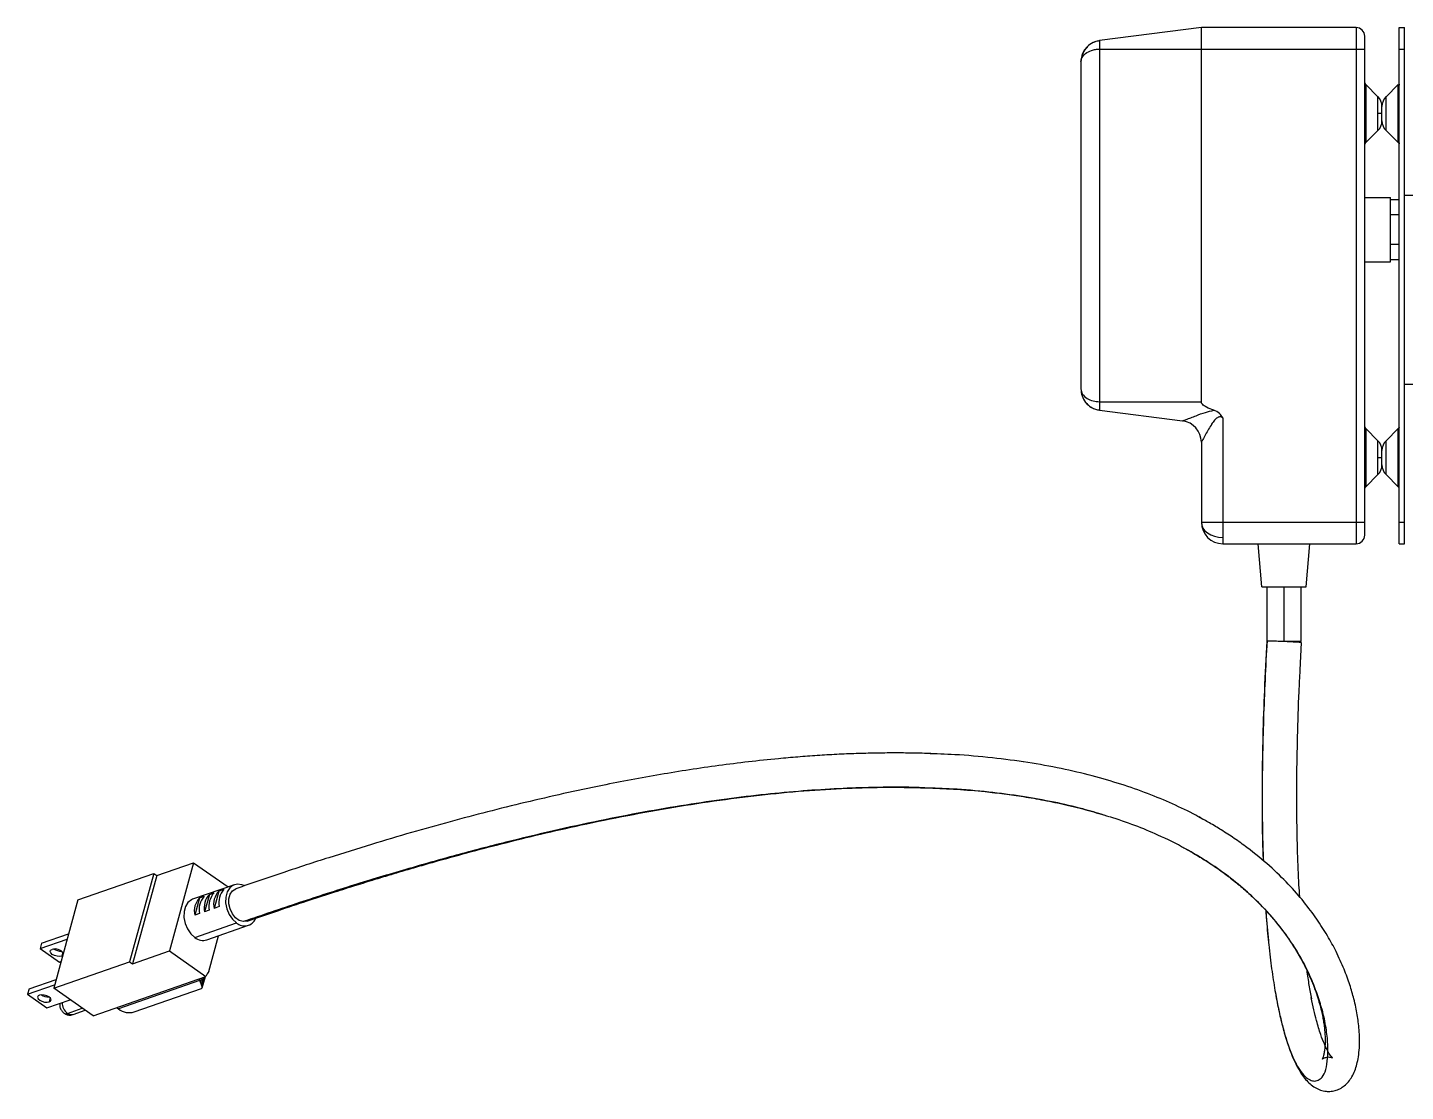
# Model space of a CAD drawing. Header units: inches. Extents: x 0 to 1338, y 51 to 562.
# Drawn here: x 0 to 320.3, y 192.5 to 439.8 of the extents above; entities that cross this region are included whole.
import ezdxf

# ---------------------------------------------------------------- set-up
doc = ezdxf.new("R2010")
doc.units = ezdxf.units.IN
doc.header["$LTSCALE"] = 0.5

msp = doc.modelspace()

# ---------------------------------------------------------------- linework, layer by layer
at = {"color": 253, "linetype": 'Continuous', "lineweight": 25}
for p, q in [((272.88, 439.8), (249.24, 436.76)), ((272.88, 352.8), (272.88, 439.8)), ((308.88, 439.8), (272.88, 439.8)), ((308.88, 439.8), (308.88, 319.8)), ((318.88, 319.8), (318.88, 439.8)), ((318.88, 439.8), (320.08, 439.8)), ((320.08, 319.8), (320.08, 439.8)), ((249.24, 436.76), (249.24, 350.84)), ((249.24, 434.8), (308.88, 434.8)), ((308.88, 434.8), (310.88, 434.8)), ((310.88, 324.8), (310.88, 434.8)), ((318.88, 434.8), (320.08, 434.8)), ((244.88, 431.8), (244.88, 355.8)), ((311.11, 426.56), (311.11, 413.04)), ((313.94, 423.73), (311.11, 426.56)), ((315.82, 423.73), (318.65, 426.56)), ((318.65, 413.04), (318.65, 426.56)), ((313.94, 415.86), (313.94, 423.73)), ((315.82, 415.86), (315.82, 423.73)), ((314.88, 419.8), (313.94, 419.8)), ((314.88, 418.13), (314.88, 421.47)), ((313.94, 415.86), (311.11, 413.04)), ((315.82, 415.86), (318.65, 413.04)), ((320.08, 400.8), (323.28, 400.8)), ((310.88, 400.3), (316.88, 400.3)), ((316.88, 385.3), (316.88, 400.3)), ((318.88, 399.73), (316.88, 399.73)), ((318.88, 396.26), (316.88, 396.26)), ((318.88, 389.33), (316.88, 389.33)), ((310.88, 385.3), (316.88, 385.3)), ((316.88, 385.87), (318.88, 385.87)), ((323.28, 356.8), (320.08, 356.8)), ((244.95, 355.28), (244.99, 355.11)), ((249.24, 352.8), (272.88, 352.8)), ((249.24, 350.84), (268.52, 348.36)), ((277.88, 349.04), (277.88, 319.8)), ((311.11, 346.56), (311.11, 333.04)), ((313.94, 343.73), (311.11, 346.56)), ((315.82, 343.73), (318.65, 346.56)), ((318.65, 333.04), (318.65, 346.56)), ((272.88, 343.4), (272.88, 324.8)), ((313.94, 335.86), (313.94, 343.73)), ((315.82, 335.86), (315.82, 343.73)), ((314.88, 339.8), (313.94, 339.8)), ((314.88, 338.13), (314.88, 341.47)), ((313.94, 335.86), (311.11, 333.04)), ((315.82, 335.86), (318.65, 333.04)), ((272.88, 324.8), (310.88, 324.8)), ((318.88, 324.8), (320.08, 324.8)), ((277.88, 319.8), (308.88, 319.8)), ((286.98, 309.8), (286.11, 319.8)), ((297.23, 309.8), (298.11, 319.8)), ((318.88, 319.8), (320.08, 319.8)), ((286.98, 309.8), (297.23, 309.8)), ((288.11, 309.8), (288.11, 297.05)), ((292.11, 297.06), (292.11, 309.8)), ((296.11, 297.06), (296.11, 309.8)), ((296.11, 297.06), (292.36, 297.06)), ((296.1, 296.83), (295.78, 290.41)), ((231.49, 269.06), (230.55, 269.21)), ((208.56, 263.05), (209.69, 263.03)), ((273.3, 255.7), (272.05, 256.41)), ((30.02, 242.65), (38.59, 245.64)), ((38.59, 245.64), (32.96, 225.13)), ((38.59, 245.64), (46.64, 240.02)), ((11.7, 236.98), (29.33, 243.13)), ((29.33, 243.13), (23.69, 222.62)), ((30.02, 242.65), (24.39, 222.13)), ((29.33, 243.13), (30.02, 242.65)), ((48.09, 240.52), (38.38, 237.13)), ((39.97, 237.46), (38.86, 233.43)), ((39.97, 237.46), (41.06, 237.84)), ((42.27, 238.26), (41.16, 234.23)), ((42.27, 238.26), (43.36, 238.64)), ((44.45, 239.03), (43.35, 235)), ((44.45, 239.03), (45.66, 239.45)), ((11.7, 236.98), (6.07, 216.46)), ((42.25, 234.62), (41.16, 234.23)), ((44.55, 235.42), (43.35, 235)), ((39.96, 233.81), (38.86, 233.43)), ((38.88, 228.23), (48.59, 231.62)), ((41.68, 227.69), (51.38, 231.08)), ((51.03, 232.02), (50.16, 231.93)), ((2.92, 225.67), (9.2, 227.86)), ((3.26, 226.93), (9.54, 229.12)), ((42.11, 220.33), (44.39, 228.64)), ((3.26, 226.93), (2.92, 225.67)), ((2.92, 225.67), (7.4, 222.53)), ((8.18, 224.8), (7.94, 223.91)), ((24.39, 222.13), (32.96, 225.13)), ((32.96, 225.13), (41.45, 219.19)), ((288.49, 227.2), (288.52, 226.89)), ((6.07, 216.46), (23.69, 222.62)), ((7.4, 222.53), (7.77, 222.66)), ((8.14, 224.01), (7.94, 223.91)), ((23.69, 222.62), (24.39, 222.13)), ((0.34, 216.29), (6.63, 218.49)), ((15.25, 210.04), (41.45, 219.19)), ((40, 218.22), (21.17, 211.64)), ((39.8, 218.61), (39.9, 218.45)), ((39.96, 218.67), (39.9, 218.45)), ((40.43, 218.83), (40.16, 217.85)), ((40.8, 218.96), (40.36, 217.35)), ((41.06, 219.05), (40.49, 216.96)), ((41.27, 219.13), (40.55, 216.5)), ((41.22, 219.11), (40.55, 216.68)), ((0, 215.04), (6.28, 217.23)), ((0.34, 216.29), (0, 215.04)), ((0, 215.04), (4.49, 211.9)), ((15.25, 210.04), (6.07, 216.46)), ((24.8, 210.95), (40.47, 216.42)), ((4.49, 211.9), (9.89, 213.79)), ((5.27, 214.17), (5.02, 213.28)), ((9.26, 210.61), (12.72, 211.81)), ((20.69, 211.94), (21.17, 211.64)), ((10.59, 210.35), (13.4, 211.33))]:
    msp.add_line(p, q, dxfattribs=at)
at = {"color": 253, "linetype": 'Continuous', "lineweight": 25, "flags": 128}
for points in [[(272.88, 324.8), (272.98, 324.11), (273.26, 323.45), (273.72, 322.83), (274.34, 322.3), (275.1, 321.86), (275.97, 321.53), (276.9, 321.33), (277.88, 321.26)], [(50.33, 240.32), (49.84, 240.52), (48.79, 240.66), (47.82, 240.41), (47, 239.79), (46.4, 238.84), (46.08, 237.65), (46.05, 236.31), (46.31, 234.93), (46.86, 233.62), (47.64, 232.48), (48.59, 231.62)], [(38.38, 237.13), (38.11, 237.02), (37.29, 236.4), (36.7, 235.45), (36.37, 234.26), (36.34, 232.92), (36.61, 231.54), (37.15, 230.23), (37.93, 229.09), (38.88, 228.23)], [(50.16, 231.93), (49.23, 232.2), (48.35, 232.83), (47.61, 233.76), (47.07, 234.88), (46.79, 236.09), (46.81, 237.27), (47.1, 238.32), (47.66, 239.11), (48.42, 239.58), (48.44, 239.59)], [(7.94, 223.91), (7.45, 223.83), (6.86, 223.88), (6.26, 224.05), (5.75, 224.33), (5.4, 224.66), (5.27, 224.99), (5.37, 225.28), (5.69, 225.48)], [(2.78, 214.85), (2.45, 214.65), (2.35, 214.36), (2.49, 214.02), (2.83, 213.69), (3.35, 213.42), (3.94, 213.25), (4.53, 213.2), (5.02, 213.28)], [(5.02, 213.28), (5.34, 213.48), (5.45, 213.77), (5.31, 214.11), (4.96, 214.44), (4.45, 214.71), (3.86, 214.88), (3.27, 214.93), (2.78, 214.85)], [(9.26, 210.61), (9.95, 210.31), (10.59, 210.35)]]:
    msp.add_lwpolyline(points, dxfattribs=at)
at = {"color": 253, "linetype": 'Continuous', "lineweight": 25}
for centre, radius, start, end in [((308.88, 437.8), 2, 0, 90), ((311.68, 421.47), 3.2, 360, 45), ((318.08, 421.47), 3.2, 135, 180), ((311.68, 418.13), 3.2, 315, 0), ((318.08, 418.13), 3.2, 180, 225), ((267.88, 343.4), 5, 0, 82.6736), ((311.68, 341.47), 3.2, 360, 45), ((318.08, 341.47), 3.2, 135, 180), ((311.68, 338.13), 3.2, 315, 0), ((318.08, 338.13), 3.2, 180, 225), ((277.88, 324.8), 5, 180, 270), ((308.88, 321.8), 2, 270, 0), ((278.81, 43.44), 253.97, 86.095, 86.9404), ((43.34, 234.37), 4.58, 137.5137, 191.7906), ((44.44, 234.75), 4.58, 137.5137, 191.7906), ((45.64, 235.17), 4.58, 137.5137, 191.7906), ((46.74, 235.55), 4.58, 137.5137, 191.7906), ((47.83, 235.94), 4.58, 137.5137, 191.7906), ((49.04, 236.36), 4.58, 137.5137, 191.7906), ((50.42, 233.78), 2.84, 229.7917, 335.6202), ((40.79, 230.63), 3.07, 231.5589, 286.86), ((6.4, 223.25), 2.34, 35.5703, 107.6054), ((7.73, 228.01), 2.92, 236.7917, 272.5126), ((45.8, 217.45), 4.68, 141.9813, 158.172), ((4.81, 217.37), 2.92, 236.7915, 272.5128), ((11.18, 213.09), 3.13, 178.9952, 232.3335), ((23.64, 214.72), 3.95, 231.2278, 287.1911), ((8.92, 211.32), 0.793, 238.4444, 295.4856)]:
    msp.add_arc(centre, radius, start, end, dxfattribs=at)
for points, knots in [([(249.24, 436.76), (248.72, 436.64), (247.6, 436.39), (246.18, 435.3), (245.1, 433.73), (244.95, 432.46), (244.88, 431.8)], [0, 0, 0, 0, 0.20159, 0.433271, 0.703418, 1, 1, 1, 1]), ([(249.29, 436.73), (248.87, 436.65), (248.09, 436.5), (247.03, 435.96), (246.52, 435.47), (246.24, 435.2)], [0, 0, 0, 0, 0.348466, 0.636189, 1, 1, 1, 1]), ([(310.88, 434.8), (310.88, 435.01), (310.88, 435.44), (310.88, 436.06), (310.88, 436.64), (310.88, 437.14), (310.88, 437.52), (310.88, 437.76), (310.88, 437.78), (310.88, 437.8)], [0, 0, 0, 0, 0.134411, 0.271199, 0.416792, 0.560516, 0.714933, 0.859186, 1, 1, 1, 1]), ([(244.88, 431.8), (244.93, 432.15), (245.04, 432.85), (245.89, 433.8), (247.06, 434.44), (248.25, 434.75), (248.91, 434.78), (249.24, 434.8)], [0, 0, 0, 0, 0.24633, 0.494268, 0.744672, 0.8719, 1, 1, 1, 1]), ([(246.24, 435.2), (246.2, 435.16), (245.87, 434.89), (245.28, 433.94), (245.07, 432.94), (244.95, 432.31)], [0, 0, 0, 0, 0.0578339, 0.4104192, 1, 1, 1, 1]), ([(311.11, 426.56), (311.04, 426.66), (310.91, 426.83), (310.89, 427.04), (310.88, 427.13)], [0, 0, 0, 0, 0.560182, 1, 1, 1, 1]), ([(318.88, 426.67), (318.87, 426.62), (318.87, 426.56), (318.87, 426.47), (318.86, 426.44), (318.86, 426.43), (318.86, 426.42), (318.86, 426.42), (318.86, 426.42), (318.86, 426.41), (318.86, 426.41), (318.85, 426.39), (318.84, 426.41), (318.8, 426.5), (318.75, 426.51), (318.72, 426.51)], [0, 0, 0, 0, 0.164387, 0.203624, 0.209351, 0.213781, 0.215646, 0.217377, 0.219075, 0.220842, 0.2249, 0.230024, 0.28844, 0.43701, 1, 1, 1, 1]), ([(311.11, 419.39), (311.04, 419.38), (310.94, 419.37), (310.89, 419.36), (310.88, 419.36), (310.88, 419.36), (310.88, 419.35), (310.88, 419.35)], [0, 0, 0, 0, 0.559018, 0.807961, 0.916066, 0.963192, 1, 1, 1, 1]), ([(318.88, 419.35), (318.87, 419.36), (318.84, 419.37), (318.71, 419.38), (318.65, 419.39)], [0, 0, 0, 0, 0.559999, 1, 1, 1, 1]), ([(310.88, 412.46), (310.89, 412.58), (310.92, 412.8), (311.05, 412.96), (311.11, 413.04)], [0, 0, 0, 0, 0.559817, 1, 1, 1, 1]), ([(318.65, 413.04), (318.7, 413.02), (318.77, 412.99), (318.83, 413.05), (318.85, 413.03), (318.85, 413.02), (318.85, 413.02), (318.85, 413.01), (318.86, 413.01), (318.86, 413), (318.86, 412.98), (318.87, 412.94), (318.87, 412.86), (318.87, 412.8), (318.87, 412.77)], [0, 0, 0, 0, 0.689352, 0.774515, 0.786591, 0.795023, 0.798184, 0.799628, 0.801054, 0.804092, 0.80776, 0.817992, 0.878918, 1, 1, 1, 1]), ([(244.88, 355.8), (244.93, 355.25), (245.04, 354.15), (245.89, 352.61), (247.06, 351.58), (248.25, 351.03), (248.91, 350.9), (249.24, 350.84)], [0, 0, 0, 0, 0.24633, 0.494268, 0.744672, 0.8719, 1, 1, 1, 1]), ([(244.88, 355.8), (244.95, 355.38), (245.1, 354.58), (246.18, 353.6), (247.6, 352.93), (248.72, 352.84), (249.24, 352.8)], [0, 0, 0, 0, 0.296582, 0.566729, 0.79841, 1, 1, 1, 1]), ([(245.89, 352.83), (245.95, 352.72), (246.05, 352.55), (246.2, 352.44), (246.24, 352.4)], [0, 0, 0, 0, 0.676647, 1, 1, 1, 1]), ([(246.24, 352.4), (246.51, 352.11), (246.8, 351.78), (247.23, 351.58), (247.27, 351.56)], [0, 0, 0, 0, 0.900469, 1, 1, 1, 1]), ([(275.77, 350.83), (275.2, 351.05), (274.35, 351.36), (273.42, 351.92), (273.03, 352.32), (272.9, 352.6), (272.89, 352.73), (272.88, 352.8)], [0, 0, 0, 0, 0.500245, 0.749701, 0.889796, 0.947024, 1, 1, 1, 1]), ([(268.52, 348.36), (268.53, 348.36), (268.55, 348.37), (268.79, 348.46), (269.4, 348.69), (270.43, 349.09), (271.92, 349.65), (273.68, 350.34), (275.12, 350.68), (275.77, 350.83)], [0, 0, 0, 0, 0.050626, 0.103643, 0.224754, 0.380044, 0.530442, 0.787257, 1, 1, 1, 1]), ([(277.88, 349.04), (277.77, 349.11), (277.57, 349.24), (277.23, 349.31), (276.9, 349.26), (276.45, 349.02), (275.88, 348.43), (275.44, 347.82), (274.64, 346.59), (273.83, 345.15), (273.14, 343.88), (272.91, 343.45), (272.89, 343.42), (272.88, 343.4)], [0, 0, 0, 0, 0.037308, 0.069462, 0.099411, 0.133586, 0.221534, 0.340301, 0.36419, 0.674834, 0.861324, 0.933054, 1, 1, 1, 1]), ([(277.88, 349.04), (277.64, 349.42), (277.12, 350.23), (276.24, 350.62), (275.77, 350.83)], [0, 0, 0, 0, 0.467243, 1, 1, 1, 1]), ([(311.11, 346.56), (311.04, 346.66), (310.91, 346.83), (310.89, 347.04), (310.88, 347.13)], [0, 0, 0, 0, 0.560182, 1, 1, 1, 1]), ([(318.88, 346.61), (318.88, 346.63), (318.88, 346.85), (318.87, 346.91), (318.86, 346.91), (318.83, 346.84), (318.81, 346.79), (318.78, 346.74), (318.77, 346.72), (318.75, 346.69), (318.72, 346.65), (318.69, 346.61), (318.66, 346.58), (318.65, 346.56)], [0, 0, 0, 0, 0.055765, 0.52049, 0.777294, 0.849752, 0.895783, 0.911803, 0.924916, 0.936605, 0.948119, 0.972903, 1, 1, 1, 1]), ([(311.11, 339.39), (311.04, 339.38), (310.94, 339.37), (310.89, 339.36), (310.88, 339.36), (310.88, 339.36), (310.88, 339.35), (310.88, 339.35)], [0, 0, 0, 0, 0.559018, 0.807961, 0.916066, 0.963192, 1, 1, 1, 1]), ([(318.88, 339.35), (318.87, 339.36), (318.84, 339.37), (318.71, 339.38), (318.65, 339.39)], [0, 0, 0, 0, 0.559999, 1, 1, 1, 1]), ([(318.87, 332.8), (318.87, 332.91), (318.88, 333.18), (318.88, 333.87), (318.88, 334.49), (318.88, 334.58)], [0, 0, 0, 0, 0.357035, 0.909078, 1, 1, 1, 1]), ([(310.88, 332.46), (310.89, 332.58), (310.92, 332.8), (311.05, 332.96), (311.11, 333.04)], [0, 0, 0, 0, 0.559817, 1, 1, 1, 1]), ([(318.65, 333.04), (318.68, 333), (318.73, 332.94), (318.77, 332.88), (318.82, 332.8), (318.84, 332.74), (318.85, 332.77), (318.85, 332.77)], [0, 0, 0, 0, 0.136614, 0.226627, 0.348111, 0.745532, 1, 1, 1, 1]), ([(310.88, 321.8), (310.88, 321.81), (310.88, 321.84), (310.88, 322.05), (310.88, 322.39), (310.88, 322.88), (310.88, 323.47), (310.88, 324.13), (310.88, 324.58), (310.88, 324.8)], [0, 0, 0, 0, 0.134411, 0.271199, 0.416792, 0.560516, 0.714933, 0.859186, 1, 1, 1, 1]), ([(288.11, 297.17), (287.91, 293.34), (287.51, 285.92), (287.16, 275.2), (286.98, 265.24), (287, 256.08), (287.1, 249.72), (287.24, 246.58), (287.26, 246.09)], [0, 0, 0, 0, 0.2174755, 0.4209528, 0.6123705, 0.7937606, 0.9671979, 1, 1, 1, 1]), ([(288.15, 297.28), (287.99, 294.23), (287.66, 288.15), (287.31, 279), (287.07, 269.74), (287, 260.37), (287.07, 252.35), (287.24, 247.73), (287.3, 246.05)], [0, 0, 0, 0, 0.172415, 0.343919, 0.519521, 0.702493, 0.892162, 1, 1, 1, 1]), ([(292.11, 297.06), (291.79, 297.07), (291.2, 297.09), (290.21, 297.12), (289.37, 297.14), (288.75, 297.15), (288.32, 297.17), (288.25, 297.17), (288.21, 297.17)], [0, 0, 0, 0, 0.164278, 0.310341, 0.546874, 0.687946, 0.826154, 1, 1, 1, 1]), ([(292.36, 297.06), (292.31, 297.06), (292.23, 297.06), (292.15, 297.06), (292.11, 297.06)], [0, 0, 0, 0, 0.559994, 1, 1, 1, 1]), ([(295.78, 290.41), (295.7, 288.76), (295.43, 283.57), (295.16, 275.1), (294.98, 265.3), (294.99, 256.26), (295.16, 248.01), (295.4, 241.83), (295.62, 238.62), (295.68, 237.71)], [0, 0, 0, 0, 0.088316, 0.277668, 0.455457, 0.623612, 0.784121, 0.938989, 1, 1, 1, 1]), ([(209.99, 271.02), (209.32, 271.04), (207.62, 271.09), (204.78, 271.14), (201.16, 271.16), (197.06, 271.12), (192.61, 271.01), (188.09, 270.82), (183.57, 270.55), (179.06, 270.22), (171.33, 269.54), (160.55, 268.28), (146.93, 266.17), (134.98, 263.92), (124.57, 261.71), (115.68, 259.65), (106.9, 257.47), (98.1, 255.14), (89.1, 252.62), (79.69, 249.83), (69.77, 246.74), (59.25, 243.32), (52.13, 240.86), (48.44, 239.59)], [0, 0, 0, 0, 0.009676, 0.024856, 0.042599, 0.064865, 0.088559, 0.112601, 0.136968, 0.161629, 0.186551, 0.265323, 0.345416, 0.427747, 0.484065, 0.540871, 0.597895, 0.654985, 0.715149, 0.778793, 0.847261, 0.920881, 1, 1, 1, 1]), ([(272.05, 256.41), (271.89, 256.5), (270.13, 257.5), (266.28, 259.3), (260.49, 261.74), (254.2, 263.94), (247.45, 265.9), (240.18, 267.6), (232.4, 269.01), (224.1, 270.08), (216.22, 270.78), (211.21, 270.94), (209.05, 271.01)], [0, 0, 0, 0, 0.010467, 0.117249, 0.220681, 0.323976, 0.428667, 0.536444, 0.650667, 0.771779, 0.901601, 1, 1, 1, 1]), ([(208.56, 263.03), (207.73, 263.07), (203.63, 263.25), (196.96, 263.17), (188.37, 262.88), (180.06, 262.33), (171.37, 261.52), (162.29, 260.43), (152.83, 259.05), (142.96, 257.36), (132.69, 255.36), (122.01, 253.03), (110.92, 250.36), (99.47, 247.36), (87.67, 244.02), (75.51, 240.35), (62.91, 236.31), (54.49, 233.41), (50.16, 231.93)], [0, 0, 0, 0, 0.012589, 0.06261, 0.105219, 0.150965, 0.200048, 0.252651, 0.308949, 0.369107, 0.433281, 0.501622, 0.574276, 0.651383, 0.731581, 0.816334, 0.905766, 1, 1, 1, 1]), ([(51.03, 232.02), (53.49, 232.87), (58.1, 234.47), (64.69, 236.67), (70.5, 238.56), (75.57, 240.17), (79.89, 241.51), (83.66, 242.65), (87.19, 243.71), (90.82, 244.77), (95.81, 246.2), (102.34, 248), (110.54, 250.15), (119.38, 252.32), (129.05, 254.52), (139.36, 256.64), (150.1, 258.58), (160.75, 260.21), (171.25, 261.52), (181.53, 262.48), (191.41, 263.04), (200.33, 263.25), (206.03, 263.11), (208.56, 263.05)], [0, 0, 0, 0, 0.053847, 0.101317, 0.142818, 0.178708, 0.209301, 0.234449, 0.257944, 0.283117, 0.309869, 0.361227, 0.416617, 0.475328, 0.536409, 0.605028, 0.671586, 0.735761, 0.79727, 0.855879, 0.910559, 0.960407, 1, 1, 1, 1]), ([(250.23, 256.72), (248.62, 257.2), (244.87, 258.33), (238.5, 259.78), (231.15, 261.11), (223.24, 262.13), (215.61, 262.8), (210.72, 262.96), (208.56, 263.03)], [0, 0, 0, 0, 0.1228401, 0.2850589, 0.4580018, 0.6427626, 0.8424312, 1, 1, 1, 1]), ([(209.69, 263.03), (211.8, 262.93), (216.05, 262.75), (221.88, 262.26), (227.07, 261.67), (231.64, 261.01), (236.43, 260.18), (241.5, 259.11), (246.59, 257.85), (249.84, 256.85), (251.41, 256.37)], [0, 0, 0, 0, 0.154296, 0.310109, 0.414482, 0.519356, 0.630871, 0.751199, 0.88011, 1, 1, 1, 1]), ([(288.52, 226.9), (288.53, 226.81), (288.73, 224.62), (289.22, 220.91), (289.98, 215.82), (290.83, 211.42), (291.81, 207.25), (292.94, 203.49), (294.18, 200.29), (295.43, 197.88), (296.67, 196.19), (297.88, 195.18), (299.01, 194.79), (300.05, 195), (301.1, 195.74), (301.88, 197.46), (302.3, 200.13), (302.35, 203.38), (301.95, 207.17), (301.12, 211.11), (299.85, 215.13), (298.41, 218.82), (296.62, 222.56), (294.33, 226.45), (291.53, 230.4), (288.2, 234.35), (284.33, 238.23), (279.89, 241.98), (274.89, 245.56), (269.26, 248.94), (263.39, 251.86), (257.5, 254.33), (253.56, 255.66), (251.59, 256.32)], [0, 0, 0, 0, 0.000988, 0.024652, 0.048463, 0.072591, 0.097166, 0.128903, 0.161615, 0.195346, 0.230087, 0.265783, 0.302344, 0.339653, 0.377572, 0.425844, 0.474464, 0.523074, 0.571312, 0.618812, 0.656575, 0.693435, 0.729232, 0.7638, 0.796996, 0.828705, 0.858853, 0.886868, 0.913418, 0.938667, 0.962894, 0.981492, 1, 1, 1, 1]), ([(290.09, 215.5), (290.32, 214.25), (290.78, 211.71), (291.53, 208.45), (292.29, 205.63), (293.02, 203.29), (293.74, 201.31), (294.47, 199.59), (295.21, 198.1), (296, 196.75), (296.86, 195.55), (297.85, 194.45), (298.98, 193.53), (300.21, 192.88), (301.48, 192.51), (302.8, 192.44), (303.99, 192.63), (305.16, 193.09), (306.21, 193.8), (307.14, 194.72), (307.96, 195.91), (308.61, 197.31), (309.07, 198.78), (309.43, 200.56), (309.64, 202.52), (309.68, 204.62), (309.59, 206.66), (309.4, 208.52), (309.14, 210.29), (308.8, 212.08), (308.26, 214.38), (307.42, 217.28), (306.13, 220.83), (304.36, 224.78), (302.25, 228.66), (299.79, 232.52), (296.81, 236.52), (293.21, 240.65), (288.88, 244.87), (284.53, 248.45), (280.65, 251.23), (277.73, 253.14), (274.99, 254.81), (273.16, 255.82), (272.34, 256.27)], [0, 0, 0, 0, 0.0211713, 0.0428378, 0.0649064, 0.0848977, 0.1045301, 0.1240467, 0.1434338, 0.1626722, 0.1850381, 0.2067684, 0.2277995, 0.2467695, 0.2644545, 0.2797636, 0.2952842, 0.3110323, 0.3285632, 0.3490589, 0.3711296, 0.3956617, 0.4225373, 0.4517739, 0.4830533, 0.5139019, 0.5408546, 0.5638996, 0.5841905, 0.6051952, 0.6271136, 0.6631956, 0.7008367, 0.7397469, 0.7735459, 0.8076291, 0.8417821, 0.8758882, 0.9101081, 0.9442761, 0.9612953, 0.976683, 0.989538, 1, 1, 1, 1]), ([(268.54, 249.23), (269.3, 248.81), (271.02, 247.88), (273.79, 246.23), (276.81, 244.22), (279.74, 242.04), (282.42, 239.84), (284.83, 237.66), (287.94, 234.57), (291.29, 230.66), (294.46, 226.13), (296.95, 221.73), (298.77, 217.76), (300.16, 213.75), (300.86, 210.98), (301.22, 209.08), (301.42, 207.81), (301.56, 206.55), (301.65, 205.22), (301.67, 203.91), (301.61, 202.67), (301.48, 201.62), (301.32, 200.83), (301.14, 200.26), (301.03, 200), (301.03, 199.97), (301.12, 200.03), (301.3, 200.16), (301.64, 200.33), (302.04, 200.44), (302.46, 200.49), (302.95, 200.44), (303.29, 200.32), (303.46, 200.22), (303.3, 200.34), (302.86, 200.86), (302.22, 201.9), (301.46, 203.48), (300.61, 205.69), (299.77, 208.42), (299.03, 211.35), (298.63, 213.31), (298.43, 214.27)], [0, 0, 0, 0, 0.012063, 0.027144, 0.045387, 0.064604, 0.083929, 0.103321, 0.12273, 0.167905, 0.213179, 0.258087, 0.307194, 0.354243, 0.398583, 0.418317, 0.437247, 0.457614, 0.481295, 0.508288, 0.535677, 0.563639, 0.589753, 0.613992, 0.636361, 0.656819, 0.675163, 0.692911, 0.708253, 0.722826, 0.737214, 0.751461, 0.769164, 0.789194, 0.812126, 0.838124, 0.867013, 0.894207, 0.924645, 0.958054, 0.979433, 1, 1, 1, 1]), ([(287.87, 234.46), (287.91, 233.95), (288.07, 231.33), (288.31, 229.04), (288.5, 227.2)], [0, 0, 0, 0, 0.195425, 1, 1, 1, 1]), ([(287.88, 234.46), (287.88, 234.32), (288.03, 231.83), (288.25, 229.63), (288.46, 227.55)], [0, 0, 0, 0, 0.054647, 1, 1, 1, 1]), ([(39.9, 218.45), (39.92, 218.41), (39.95, 218.34), (39.98, 218.26), (40, 218.22)], [0, 0, 0, 0, 0.559941, 1, 1, 1, 1]), ([(40, 218.22), (40.03, 218.15), (40.08, 218.02), (40.14, 217.9), (40.16, 217.85)], [0, 0, 0, 0, 0.56018, 1, 1, 1, 1]), ([(40.16, 217.85), (40.2, 217.75), (40.26, 217.56), (40.33, 217.41), (40.36, 217.35)], [0, 0, 0, 0, 0.561167, 1, 1, 1, 1]), ([(297.37, 220.63), (297.54, 219.44), (297.9, 216.98), (298.3, 215), (298.51, 213.98)], [0, 0, 0, 0, 0.483861, 1, 1, 1, 1]), ([(40.36, 217.35), (40.38, 217.27), (40.42, 217.12), (40.47, 217.01), (40.49, 216.96)], [0, 0, 0, 0, 0.5624471, 1, 1, 1, 1]), ([(40.55, 216.5), (40.53, 216.48), (40.5, 216.44), (40.48, 216.43), (40.47, 216.42)], [0, 0, 0, 0, 0.568067, 1, 1, 1, 1]), ([(40.49, 216.96), (40.5, 216.9), (40.52, 216.79), (40.54, 216.72), (40.55, 216.68)], [0, 0, 0, 0, 0.56398, 1, 1, 1, 1]), ([(40.55, 216.68), (40.55, 216.64), (40.54, 216.57), (40.55, 216.52), (40.55, 216.5)], [0, 0, 0, 0, 0.565815, 1, 1, 1, 1]), ([(7.51, 212.95), (7.49, 212.72), (7.46, 212.23), (7.72, 211.49), (8.11, 210.95), (8.41, 210.72), (8.51, 210.65)], [0, 0, 0, 0, 0.258929, 0.561965, 0.863533, 1, 1, 1, 1]), ([(8.51, 210.65), (8.74, 210.52), (9.21, 210.26), (9.96, 210.17), (10.4, 210.32), (10.58, 210.38)], [0, 0, 0, 0, 0.36631, 0.733084, 1, 1, 1, 1])]:
    msp.add_open_spline(points, degree=3, knots=knots, dxfattribs=at)

doc.saveas('drawing.dxf')
